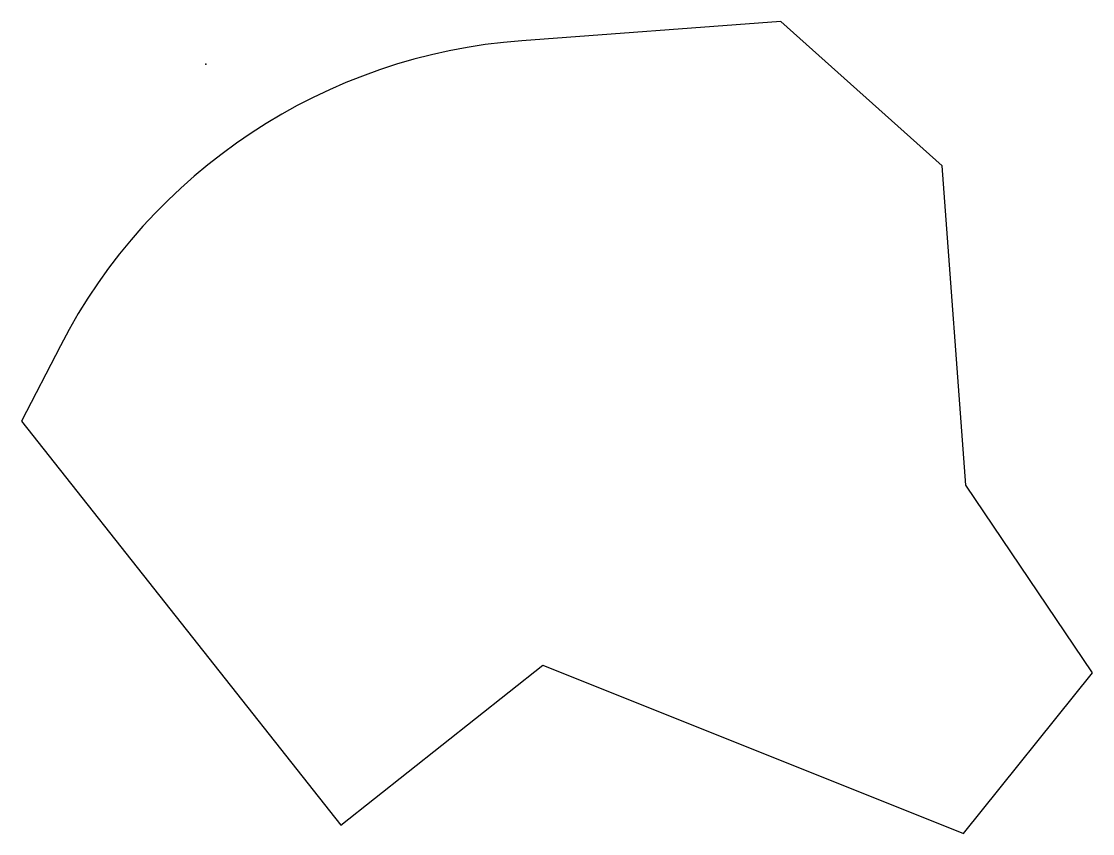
# Model space of a CAD drawing. Header units: millimetres. Extents: x -64 to 40, y -29 to 50.
import ezdxf

# ---------------------------------------------------------------- set-up
doc = ezdxf.new("R2010")
doc.units = ezdxf.units.MM
doc.layers.get('0').update_dxf_attribs({"linetype": 'CONTINUOUS'})

msp = doc.modelspace()

# ---------------------------------------------------------------- linework, layer by layer
msp.add_lwpolyline([(10, 50), (-15.17, 48.13, 0.260678), (-59.96, 18.52), (-63.74, 11.2), (-32.72, -28.02), (-13.11, -12.51), (27.74, -28.85), (40.26, -13.25), (27.94, 4.98), (25.64, 35.98)], format="xyb", close=True)
msp.add_point((-45.85, 45.85))

doc.saveas('drawing.dxf')
